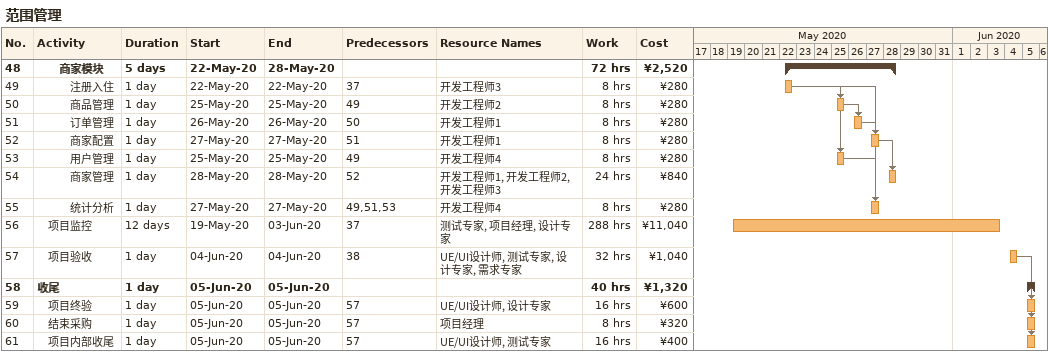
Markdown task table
范围管理

| ID | Level | Task | Duration | Start | Finish | Predecessors | Resources | Work (h) | Cost (¥) |
|---|---|---|---|---|---|---|---|---|---|
| 48 | 3 | **商家模块** | 5d | 2020-05-22 | 2020-05-28 |  |  | 72 | 2520 |
| 49 | 4 | 注册入住 | 1d | 2020-05-22 | 2020-05-22 | 37 | 开发工程师3 | 8 | 280 |
| 50 | 4 | 商品管理 | 1d | 2020-05-25 | 2020-05-25 | 49 | 开发工程师2 | 8 | 280 |
| 51 | 4 | 订单管理 | 1d | 2020-05-26 | 2020-05-26 | 50 | 开发工程师1 | 8 | 280 |
| 52 | 4 | 商家配置 | 1d | 2020-05-27 | 2020-05-27 | 51 | 开发工程师1 | 8 | 280 |
| 53 | 4 | 用户管理 | 1d | 2020-05-25 | 2020-05-25 | 49 | 开发工程师4 | 8 | 280 |
| 54 | 4 | 商家管理 | 1d | 2020-05-28 | 2020-05-28 | 52 | 开发工程师1, 开发工程师2, 开发工程师3 | 24 | 840 |
| 55 | 4 | 统计分析 | 1d | 2020-05-27 | 2020-05-27 | 49, 51, 53 | 开发工程师4 | 8 | 280 |
| 56 | 2 | 项目监控 | 12d | 2020-05-19 | 2020-06-03 | 37 | 测试专家, 项目经理, 设计专家 | 288 | 11040 |
| 57 | 2 | 项目验收 | 1d | 2020-06-04 | 2020-06-04 | 38 | UE/UI设计师, 测试专家, 设计专家, 需求专家 | 32 | 1040 |
| 58 | 1 | **收尾** | 1d | 2020-06-05 | 2020-06-05 |  |  | 40 | 1320 |
| 59 | 2 | 项目终验 | 1d | 2020-06-05 | 2020-06-05 | 57 | UE/UI设计师, 设计专家 | 16 | 600 |
| 60 | 2 | 结束采购 | 1d | 2020-06-05 | 2020-06-05 | 57 | 项目经理 | 8 | 320 |
| 61 | 2 | 项目内部收尾 | 1d | 2020-06-05 | 2020-06-05 | 57 | UE/UI设计师, 测试专家 | 16 | 400 |
